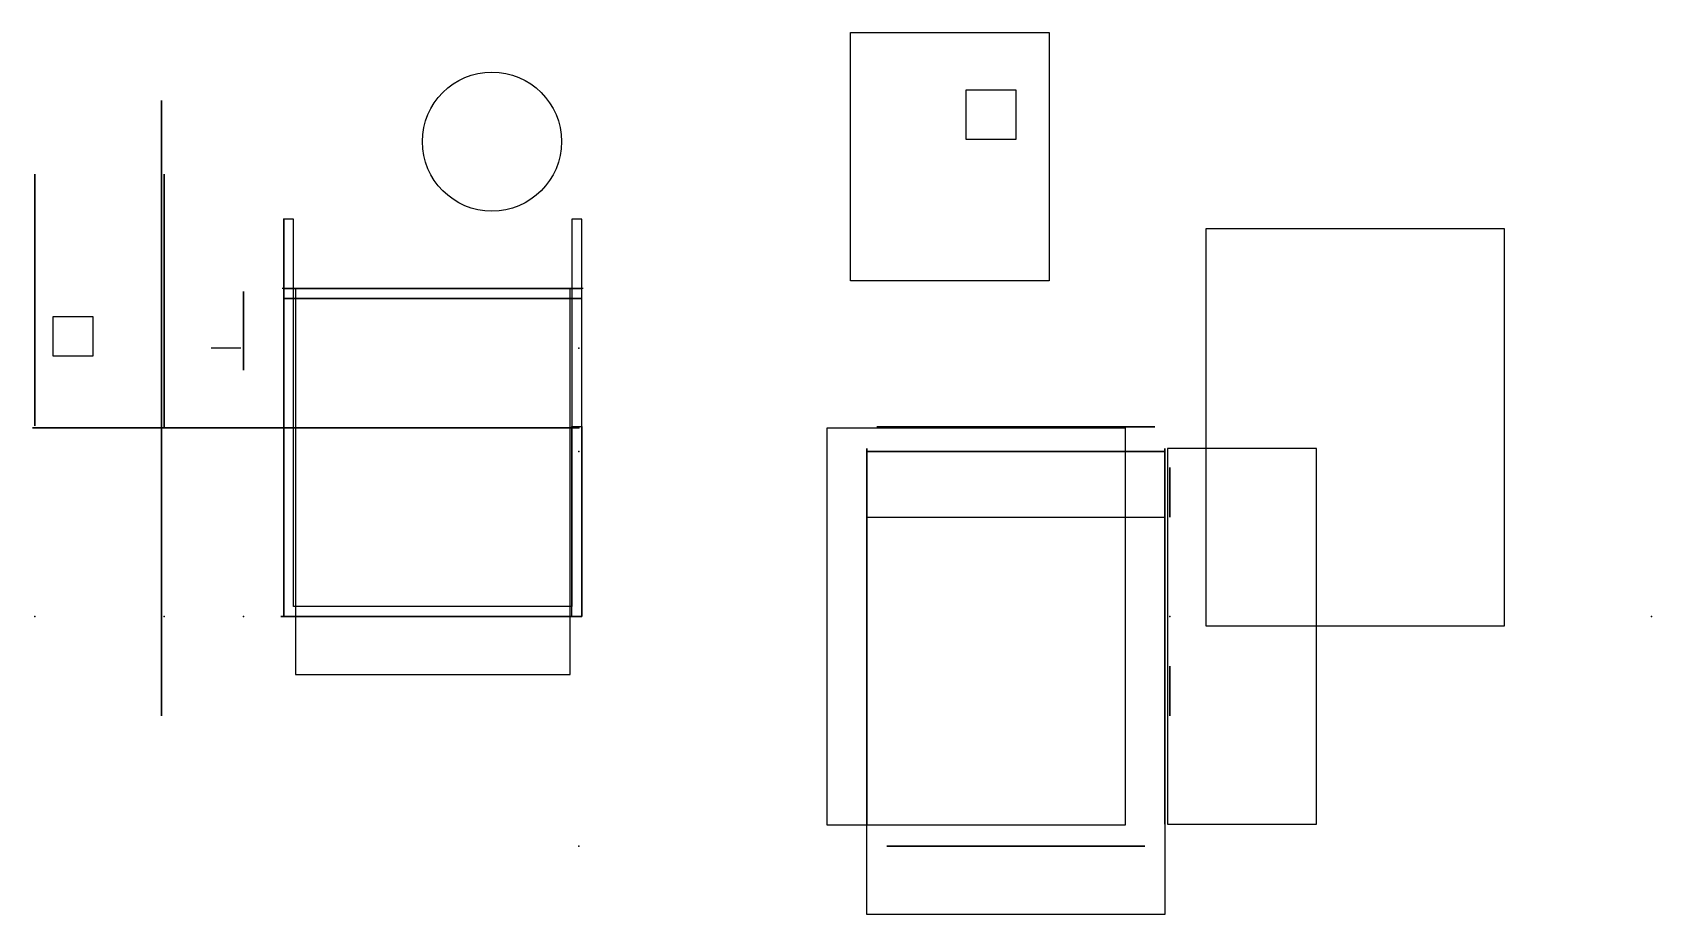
# Model space of a CAD drawing. Header units: centimetres. Extents: x -5.5 to 10.8, y -3 to 5.9.
import ezdxf

# ---------------------------------------------------------------- set-up
doc = ezdxf.new("R2010")
doc.units = ezdxf.units.CM
doc.header["$MEASUREMENT"] = 0
for name, color, linetype in [('FencingBuzzer v22_Sketch10', 7, 'Continuous'), ('FencingBuzzer v22_Sketch11', 7, 'Continuous'), ('FencingBuzzer v22_Sketch12', 7, 'Continuous'), ('FencingBuzzer v22_Sketch13', 7, 'Continuous'), ('FencingBuzzer v22_Sketch14', 7, 'Continuous'), ('FencingBuzzer v22_Sketch18', 7, 'Continuous'), ('FencingBuzzer v22_Sketch19', 7, 'Continuous'), ('FencingBuzzer v22_Sketch20', 7, 'Continuous'), ('FencingBuzzer v22_Sketch21', 7, 'Continuous'), ('FencingBuzzer v22_Sketch22', 7, 'Continuous'), ('FencingBuzzer v22_Sketch23', 7, 'Continuous'), ('FencingBuzzer v22_Sketch24', 7, 'Continuous'), ('FencingBuzzer v22_Sketch25', 7, 'Continuous'), ('FencingBuzzer v22_Sketch26', 7, 'Continuous'), ('FencingBuzzer v22_Sketch27', 7, 'Continuous'), ('FencingBuzzer v22_Sketch28', 7, 'Continuous'), ('FencingBuzzer v22_Sketch29', 7, 'Continuous'), ('FencingBuzzer v22_Sketch3', 7, 'Continuous'), ('FencingBuzzer v22_Sketch30', 7, 'Continuous'), ('FencingBuzzer v22_Sketch33', 7, 'Continuous'), ('FencingBuzzer v22_Sketch34', 7, 'Continuous'), ('FencingBuzzer v22_Sketch35', 7, 'Continuous'), ('FencingBuzzer v22_Sketch36', 7, 'Continuous'), ('FencingBuzzer v22_Sketch37', 7, 'Continuous'), ('FencingBuzzer v22_Sketch38', 7, 'Continuous'), ('FencingBuzzer v22_Sketch39', 7, 'Continuous'), ('FencingBuzzer v22_Sketch4', 7, 'Continuous'), ('FencingBuzzer v22_Sketch40', 7, 'Continuous'), ('FencingBuzzer v22_Sketch41', 7, 'Continuous'), ('FencingBuzzer v22_Sketch42', 7, 'Continuous'), ('FencingBuzzer v22_Sketch43', 7, 'Continuous'), ('FencingBuzzer v22_Sketch7', 7, 'Continuous'), ('FencingBuzzer v22_Sketch8', 7, 'Continuous'), ('FencingBuzzer v22_Sketch9', 7, 'Continuous'), ('Lid_Sketch1', 7, 'Continuous'), ('Lid_Sketch2', 7, 'Continuous'), ('Lid_Sketch3', 7, 'Continuous')]:
    doc.layers.add(name, color=color, linetype=linetype)

# ---------------------------------------------------------------- blocks, each defined once
blk = doc.blocks.new('Lid')
at = {"layer": 'Lid_Sketch1'}
for p, q in [((-3.015, 0, -0.015), (0.015, 0, -0.015)), ((-3, 0, 1.7), (-3, 0)), ((-2.9, 0, 1.7), (-3, 0, 1.7)), ((-3, 0), (0, 0)), ((-2.957, 0, 1.618), (-2.9, 0, 1.7)), ((-2.957, 0, 1.618), (-2.9, 0, 1.7)), ((-0.043, 0, 1.618), (-2.957, 0, 1.618)), ((-0.043, 0, 1.618), (-2.957, 0, 1.618)), ((-2.9, 0, 1.7), (-2.957, 0, 1.618)), ((-2.957, 0, 1.618), (-2.9, 0, 1.618)), ((-2.929, 0, 1.633), (-2.871, 0, 1.715)), ((-0.071, 0, 1.633), (-2.929, 0, 1.633)), ((-2.9, 0, 1.618), (-2.9, 0, 0.1)), ((-2.9, 0, 0.1), (-0.1, 0, 0.1)), ((-0.1, 0, 1.7), (-2.9, 0, 1.7)), ((-0.118, 0, 1.7), (-2.882, 0, 1.7)), ((-0.129, 0, 1.715), (-0.071, 0, 1.633)), ((-0.1, 0, 1.7), (-0.043, 0, 1.618)), ((0, 0, 1.7), (-0.1, 0, 1.7)), ((-0.1, 0, 1.7), (-0.043, 0, 1.618)), ((-0.1, 0, 0.1), (-0.1, 0, 1.618)), ((-0.1, 0, 1.618), (-0.043, 0, 1.618)), ((-0.043, 0, 1.618), (-0.1, 0, 1.7)), ((0, 0), (0, 0, 1.7))]:
    blk.add_line(p, q, dxfattribs=at)
blk.add_point((0, 0), dxfattribs=at)
at = {"layer": 'Lid_Sketch2'}
for p, q in [((-0.118, 3.885, 1.7), (-2.882, 3.885, 1.7)), ((-2.882, 3.885, 1.7), (-2.882, 0, 1.7)), ((-0.118, 0, 1.7), (-0.118, 3.885, 1.7)), ((-2.882, 0, 1.7), (-0.118, 0, 1.7))]:
    blk.add_line(p, q, dxfattribs=at)
blk.add_point((0, 0, 1.7), dxfattribs=at)
at = {"layer": 'Lid_Sketch3'}
for p, q in [((-0.118, 0, 1.7), (-2.882, 0, 1.7)), ((-1.7, 0, 1.7), (-1.3, 0, 1.7)), ((-1.5, 0, 1.675), (-1.5, 0, 1.725))]:
    blk.add_line(p, q, dxfattribs=at)
at = {"layer": 'Lid_Sketch3', "extrusion": (-1.13775e-32, -1, 0)}
blk.add_ellipse((-1.5, 0, 1.7), major_axis=(0.2, 0), ratio=0.125, dxfattribs=at)
at = {"layer": 'Lid_Sketch3'}
blk.add_point((0, 0), dxfattribs=at)

msp = doc.modelspace()

# ---------------------------------------------------------------- linework, layer by layer
at = {"layer": 'FencingBuzzer v22_Sketch10'}
msp.add_circle((-0.874, 4.779), 0.7, dxfattribs=at)
msp.add_point((0, 0), dxfattribs=at)
at = {"layer": 'FencingBuzzer v22_Sketch11'}
for p, q in [((2.734, 5.878), (4.734, 5.878)), ((2.734, 3.378), (2.734, 5.878)), ((4.734, 5.878), (4.734, 3.378)), ((4.734, 3.378), (2.734, 3.378))]:
    msp.add_line(p, q, dxfattribs=at)
msp.add_point((0, 0), dxfattribs=at)
at = {"layer": 'FencingBuzzer v22_Sketch12'}
for p, q in [((2.9, 1.66, 1.81), (3.432, 1.66, 1.81)), ((3.432, 1.66, 1.71), (2.9, 1.66, 1.71)), ((2.9, 1.66, 1.71), (5.9, 1.66, 1.71)), ((2.9, 1.66, 1.71), (2.9, 1.66, 1.81)), ((5.9, 1.66, 1.81), (2.9, 1.66, 1.81)), ((2.9, 1.66, 1.81), (2.9, 1.66, 1.71)), ((3.432, 1.66, 1.81), (3.432, 1.66, 1.71)), ((5.437, 1.66, 1.71), (5.9, 1.66, 1.71)), ((5.437, 1.66, 1.81), (5.437, 1.66, 1.71)), ((5.9, 1.66, 1.81), (5.437, 1.66, 1.81)), ((5.9, 1.66, 1.71), (5.9, 1.66, 1.81)), ((5.9, 1.66, 1.71), (5.9, 1.66, 1.81))]:
    msp.add_line(p, q, dxfattribs=at)
msp.add_point((0, 1.66), dxfattribs=at)
at = {"layer": 'FencingBuzzer v22_Sketch13'}
for p, q in [((3.432, 1.66, 1.81), (3.432, 1.66, 1.71)), ((3.432, 1.66, 1.71), (5.9, 1.66, 1.71)), ((5.9, 1.66, 1.81), (3.432, 1.66, 1.81)), ((5.435, 1.66, 1.71), (5.435, 1.66, 1.81)), ((5.435, 1.66, 1.81), (5.9, 1.66, 1.81)), ((5.435, 1.66, 1.71), (5.435, 1.66, 1.81)), ((5.435, 1.66, 1.81), (5.9, 1.66, 1.81)), ((5.9, 1.66, 1.71), (5.435, 1.66, 1.71)), ((5.9, 1.66, 1.71), (5.435, 1.66, 1.71)), ((5.9, 1.66, 1.81), (5.9, 1.66, 1.71)), ((5.9, 1.66, 1.81), (5.9, 1.66, 1.71)), ((5.9, 1.66, 1.71), (5.9, 1.66, 1.81))]:
    msp.add_line(p, q, dxfattribs=at)
msp.add_point((0, 1.66), dxfattribs=at)
at = {"layer": 'FencingBuzzer v22_Sketch14'}
for p, q in [((3.9, 5.3), (4.4, 5.3)), ((3.9, 4.8), (3.9, 5.3)), ((4.4, 5.3), (4.4, 4.8)), ((4.4, 4.8), (3.9, 4.8))]:
    msp.add_line(p, q, dxfattribs=at)
msp.add_point((0, 0), dxfattribs=at)
at = {"layer": 'FencingBuzzer v22_Sketch18'}
for p, q in [((2.9, -2.09, 1.7), (2.9, 1.69, 1.7)), ((2.9, 1.69, 1.7), (2.9, 1.69, 0.2)), ((2.9, 1.69, 0.2), (2.9, -2.09, 0.2)), ((2.9, -2.09, 0.2), (2.9, -2.09, 1.7))]:
    msp.add_line(p, q, dxfattribs=at)
msp.add_point((2.9, 0), dxfattribs=at)
at = {"layer": 'FencingBuzzer v22_Sketch19'}
for p, q in [((5.9, 1.69, 0.2), (5.9, 1.69, 1.7)), ((5.9, -2.09, 0.2), (5.9, 1.69, 0.2)), ((5.9, 1.69, 1.7), (5.9, -2.09, 1.7)), ((5.9, -2.09, 1.7), (5.9, -2.09, 0.2))]:
    msp.add_line(p, q, dxfattribs=at)
msp.add_point((5.9, 0), dxfattribs=at)
at = {"layer": 'FencingBuzzer v22_Sketch20'}
for p, q in [((5.95, 1, -1.1), (5.95, 1.5, -1.1)), ((5.95, 1.5, -1.1), (5.95, 1.5, -0.6)), ((5.95, 1.5, -0.6), (5.95, 1, -0.6)), ((5.95, 1, -0.6), (5.95, 1, -1.1))]:
    msp.add_line(p, q, dxfattribs=at)
at = {"layer": 'FencingBuzzer v22_Sketch20', "extrusion": (1, 0, -2.22045e-16)}
msp.add_circle((1.25, -0.852, 5.95), 0.25, dxfattribs=at)
at = {"layer": 'FencingBuzzer v22_Sketch20'}
msp.add_point((5.95, 0), dxfattribs=at)
at = {"layer": 'FencingBuzzer v22_Sketch21'}
for p, q in [((5.95, -0.5, -1.1), (5.95, -0.5, -0.6)), ((5.95, -1, -1.1), (5.95, -0.5, -1.1)), ((5.95, -0.5, -0.6), (5.95, -1, -0.6)), ((5.95, -1, -0.6), (5.95, -1, -1.1))]:
    msp.add_line(p, q, dxfattribs=at)
at = {"layer": 'FencingBuzzer v22_Sketch21', "extrusion": (1, 0, -2.22045e-16)}
msp.add_circle((-0.75, -0.85, 5.95), 0.25, dxfattribs=at)
at = {"layer": 'FencingBuzzer v22_Sketch21'}
msp.add_point((5.95, 0), dxfattribs=at)
at = {"layer": 'FencingBuzzer v22_Sketch22'}
for p, q in [((7.426, 1.69, 0.1), (5.926, 1.69, 0.1)), ((5.926, 1.69, 0.1), (5.926, -2.09, 0.1)), ((7.426, -2.09, 0.1), (7.426, 1.69, 0.1)), ((5.926, -2.09, 0.1), (7.426, -2.09, 0.1))]:
    msp.add_line(p, q, dxfattribs=at)
msp.add_point((0, 0, 0.1), dxfattribs=at)
at = {"layer": 'FencingBuzzer v22_Sketch23'}
msp.add_point((0, 0, 0.1), dxfattribs=at)
at = {"layer": 'FencingBuzzer v22_Sketch24'}
msp.add_point((10.8, 0), dxfattribs=at)
at = {"layer": 'FencingBuzzer v22_Sketch25'}
for p, q in [((-3.375, 2.48, 0.523), (-3.375, 3.272, 0.7)), ((-3.375, 3.272, 0.7), (-3.375, 2.48, 0.877)), ((-3.375, 2.48, 0.877), (-3.375, 2.698, 0.7)), ((-3.375, 2.698, 0.7), (-3.375, 2.48, 0.523))]:
    msp.add_line(p, q, dxfattribs=at)
msp.add_point((-3.375, 0), dxfattribs=at)
at = {"layer": 'FencingBuzzer v22_Sketch26'}
for p, q in [((-3.4, 2.7, 0.8), (-3.7, 2.7, 0.8)), ((-3.4, 2.7, 0.2), (-3.4, 2.7, 0.8))]:
    msp.add_line(p, q, dxfattribs=at)
msp.add_point((0, 2.7), dxfattribs=at)
at = {"layer": 'FencingBuzzer v22_Sketch27'}
for p, q in [((-4.2, -1, 2.1), (-4.2, 5.193, 2.1)), ((-4.2, 5.193, 2.1), (-4.2, 5.193, -0.5)), ((-4.2, 5.193, -0.5), (-4.2, -1, -0.5)), ((-4.2, -1, -0.5), (-4.2, -1, 2.1))]:
    msp.add_line(p, q, dxfattribs=at)
msp.add_point((-4.2, 0), dxfattribs=at)
at = {"layer": 'FencingBuzzer v22_Sketch28'}
for p, q in [((0, 1.9, -0.2), (-5.5, 1.9, -0.2)), ((-5.5, 1.9, -0.2), (-5.5, 1.9, 1.7)), ((-5.5, 1.9, 1.7), (0, 1.9, 1.7)), ((0, 1.9, 1.7), (0, 1.9, -0.2))]:
    msp.add_line(p, q, dxfattribs=at)
msp.add_point((0, 1.9, -0.2), dxfattribs=at)
at = {"layer": 'FencingBuzzer v22_Sketch29'}
for p, q in [((5.7, -2.31, 1.7), (3.1, -2.31, 1.7)), ((3.1, -2.31, 0.11), (5.7, -2.31, 0.11)), ((3.1, -2.31, 1.7), (3.1, -2.31, 0.11)), ((5.7, -2.31, 0.11), (5.7, -2.31, 1.7))]:
    msp.add_line(p, q, dxfattribs=at)
msp.add_point((0, -2.31), dxfattribs=at)
at = {"layer": 'FencingBuzzer v22_Sketch3'}
for p, q in [((2.5, 1.9), (5.5, 1.9)), ((2.5, -2.1), (2.5, 1.9)), ((5.5, 1.9), (5.5, -2.1)), ((5.5, -2.1), (2.5, -2.1))]:
    msp.add_line(p, q, dxfattribs=at)
msp.add_point((0, 0), dxfattribs=at)
at = {"layer": 'FencingBuzzer v22_Sketch30'}
msp.add_point((0, 0), dxfattribs=at)
at = {"layer": 'FencingBuzzer v22_Sketch33'}
for p, q in [((-3, 0), (0, 0)), ((0, 0, 1.7), (-3, 0, 1.7)), ((-3, 0, 1.7), (-3, 0)), ((-3, 0, 1.7), (-3, 0)), ((-1.5, 0, 1.618), (-2.957, 0, 1.618)), ((-2.9, 0, 1.7), (-2.957, 0, 1.618)), ((-2.9, 0, 1.7), (-0.1, 0, 1.7)), ((-2.9, 0, 1.7), (-2.9, 0, 0.1)), ((-2.9, 0, 0.1), (-2.9, 0, 1.7)), ((-0.1, 0, 0.1), (-2.9, 0, 0.1)), ((-1.5, 0, 1.7), (-1.5, 0, 1.618)), ((-1.5, 0, 1.618), (-0.043, 0, 1.618)), ((-0.1, 0, 1.7), (-0.043, 0, 1.618)), ((-0.1, 0, 1.7), (0, 0, 1.7)), ((-0.1, 0, 1.7), (-0.1, 0, 0.1)), ((0, 0), (0, 0, 1.7))]:
    msp.add_line(p, q, dxfattribs=at)
msp.add_point((0, 0), dxfattribs=at)
at = {"layer": 'FencingBuzzer v22_Sketch34'}
for p, q in [((-4.175, 4.453, 1.005), (-4.175, 4.453, 1)), ((-4.175, 4.453, 1), (-4.175, 4.453, 0.4)), ((-4.175, 4.453, 0.4), (-4.175, 4.453, 0.395)), ((-4.175, 4.453, 0.395), (-4.175, 4.444, 0.326)), ((-4.175, 4.444, 1.074), (-4.175, 4.453, 1.005)), ((-4.175, 4.441, 1.09), (-4.175, 4.444, 1.074)), ((-4.175, 4.444, 0.326), (-4.175, 4.441, 0.31)), ((-4.175, 1.9, 1.09), (-4.175, 4.441, 1.09)), ((-4.175, 4.441, 0.31), (-4.175, 1.9, 0.31)), ((-4.175, 4.088, 0.375), (-4.175, 4.088, 0.6)), ((-4.175, 3.518, 0.375), (-4.175, 4.088, 0.375)), ((-4.175, 4.088, 0.7), (-4.175, 4.088, 0.8)), ((-4.175, 4.088, 0.8), (-4.175, 4.088, 1.025)), ((-4.175, 4.088, 0.6), (-4.175, 4.088, 0.7)), ((-4.175, 4.088, 1.025), (-4.175, 3.518, 1.025)), ((-4.175, 3.518, 0.573), (-4.175, 3.518, 0.375)), ((-4.175, 3.518, 0.6), (-4.175, 3.518, 0.575)), ((-4.175, 3.518, 0.827), (-4.175, 3.518, 0.825)), ((-4.175, 3.518, 0.575), (-4.175, 3.518, 0.573)), ((-4.175, 3.518, 1.025), (-4.175, 3.518, 0.827)), ((-4.175, 3.518, 0.825), (-4.175, 3.518, 0.8)), ((-4.175, 3.518, 0.8), (-4.175, 3.518, 0.6)), ((-4.175, 2.688, 1.125), (-4.175, 1.918, 1.125)), ((-4.175, 2.688, 0.275), (-4.175, 2.688, 1.125)), ((-4.175, 1.918, 0.275), (-4.175, 2.688, 0.275)), ((-4.175, 2.588, 1.025), (-4.175, 2.018, 1.025)), ((-4.175, 2.588, 0.375), (-4.175, 2.588, 1.025)), ((-4.175, 2.018, 0.375), (-4.175, 2.588, 0.375)), ((-4.175, 2.018, 0.7), (-4.175, 2.018, 0.6)), ((-4.175, 2.018, 0.7), (-4.175, 1.918, 0.7)), ((-4.175, 2.018, 0.6), (-4.175, 2.018, 0.375)), ((-4.175, 2.018, 0.8), (-4.175, 2.018, 0.7)), ((-4.175, 2.018, 1.025), (-4.175, 2.018, 0.8)), ((-4.175, 1.918, 0.6), (-4.175, 1.918, 0.275)), ((-4.175, 1.918, 1.125), (-4.175, 1.918, 0.8)), ((-4.175, 1.918, 0.7), (-4.175, 1.918, 0.6)), ((-4.175, 1.918, 0.8), (-4.175, 1.918, 0.7)), ((-4.175, 1.9, 0.31), (-4.175, 1.9, 1.09))]:
    msp.add_line(p, q, dxfattribs=at)
msp.add_point((-4.175, 0), dxfattribs=at)
at = {"layer": 'FencingBuzzer v22_Sketch35'}
for p, q in [((-5.475, 4.444, 1.074), (-5.475, 4.453, 1.005)), ((-5.475, 4.453, 1.005), (-5.475, 4.453, 1)), ((-5.475, 4.453, 0.4), (-5.475, 4.453, 0.395)), ((-5.475, 4.453, 1), (-5.475, 4.453, 0.4)), ((-5.475, 4.453, 0.395), (-5.475, 4.444, 0.326)), ((-5.475, 4.441, 1.09), (-5.475, 4.444, 1.074)), ((-5.475, 4.444, 0.326), (-5.475, 4.441, 0.31)), ((-5.475, 4.441, 0.31), (-5.475, 2.688, 0.31)), ((-5.475, 2.688, 1.09), (-5.475, 4.441, 1.09)), ((-5.475, 3.418, 0.275), (-5.475, 4.188, 0.275)), ((-5.475, 4.188, 0.7), (-5.475, 4.188, 0.8)), ((-5.475, 4.188, 0.6), (-5.475, 4.188, 0.7)), ((-5.475, 4.188, 0.8), (-5.475, 4.188, 1.125)), ((-5.475, 4.088, 0.7), (-5.475, 4.188, 0.7)), ((-5.475, 4.188, 1.125), (-5.475, 3.418, 1.125)), ((-5.475, 4.188, 0.275), (-5.475, 4.188, 0.6)), ((-5.475, 4.088, 1.025), (-5.475, 3.518, 1.025)), ((-5.475, 4.088, 0.8), (-5.475, 4.088, 1.025)), ((-5.475, 4.088, 0.7), (-5.475, 4.088, 0.8)), ((-5.475, 3.518, 0.375), (-5.475, 4.088, 0.375)), ((-5.475, 4.088, 0.375), (-5.475, 4.088, 0.6)), ((-5.475, 4.088, 0.6), (-5.475, 4.088, 0.7)), ((-5.475, 3.518, 1.025), (-5.475, 3.518, 0.827)), ((-5.475, 3.518, 0.575), (-5.475, 3.518, 0.573)), ((-5.475, 3.518, 0.573), (-5.475, 3.518, 0.375)), ((-5.475, 3.518, 0.8), (-5.475, 3.518, 0.6)), ((-5.475, 3.518, 0.827), (-5.475, 3.518, 0.825)), ((-5.475, 3.518, 0.825), (-5.475, 3.518, 0.8)), ((-5.475, 3.518, 0.6), (-5.475, 3.518, 0.575)), ((-5.475, 3.418, 0.8), (-5.475, 3.418, 0.6)), ((-5.475, 3.418, 1.125), (-5.475, 3.418, 0.827)), ((-5.475, 3.418, 0.825), (-5.475, 3.418, 0.8)), ((-5.475, 3.418, 0.575), (-5.475, 3.418, 0.573)), ((-5.475, 3.418, 0.573), (-5.475, 3.418, 0.275)), ((-5.475, 3.418, 0.6), (-5.475, 3.418, 0.575)), ((-5.475, 3.418, 0.827), (-5.475, 3.418, 0.825)), ((-5.475, 1.918, 1.125), (-5.475, 2.688, 1.125)), ((-5.475, 2.688, 1.125), (-5.475, 2.688, 1.09)), ((-5.475, 2.688, 0.31), (-5.475, 2.688, 0.275)), ((-5.475, 2.688, 0.275), (-5.475, 1.918, 0.275)), ((-5.475, 2.588, 1.025), (-5.475, 2.018, 1.025)), ((-5.475, 2.018, 0.375), (-5.475, 2.588, 0.375)), ((-5.475, 2.588, 0.375), (-5.475, 2.588, 1.025)), ((-5.475, 2.018, 0.6), (-5.475, 2.018, 0.375)), ((-5.475, 2.018, 0.8), (-5.475, 2.018, 0.7)), ((-5.475, 2.018, 0.7), (-5.475, 2.018, 0.6)), ((-5.475, 2.018, 1.025), (-5.475, 2.018, 0.8)), ((-5.475, 1.918, 0.31), (-5.475, 1.918, 1.09)), ((-5.475, 1.918, 0.275), (-5.475, 1.918, 0.31)), ((-5.475, 1.918, 1.09), (-5.475, 1.918, 1.09)), ((-5.475, 1.918, 0.31), (-5.475, 1.918, 0.31)), ((-5.475, 1.918, 1.09), (-5.475, 1.918, 1.125))]:
    msp.add_line(p, q, dxfattribs=at)
msp.add_point((-5.475, 0), dxfattribs=at)
at = {"layer": 'FencingBuzzer v22_Sketch36'}
for p, q in [((-5.475, 4.453, 0.4), (-5.475, 4.453, 0.395)), ((-5.475, 4.444, 1.074), (-5.475, 4.453, 1.005)), ((-5.475, 4.453, 1.005), (-5.475, 4.453, 1)), ((-5.475, 4.453, 0.395), (-5.475, 4.444, 0.326)), ((-5.475, 4.453, 1), (-5.475, 4.453, 0.4)), ((-5.475, 4.441, 1.09), (-5.475, 4.444, 1.074)), ((-5.475, 4.444, 0.326), (-5.475, 4.441, 0.31)), ((-5.475, 4.188, 1.09), (-5.475, 4.441, 1.09)), ((-5.475, 4.441, 0.31), (-5.475, 4.188, 0.31)), ((-5.475, 4.188, 0.275), (-5.475, 3.418, 0.275)), ((-5.475, 4.188, 1.125), (-5.475, 4.188, 1.09)), ((-5.475, 3.418, 1.125), (-5.475, 4.188, 1.125)), ((-5.475, 4.188, 0.31), (-5.475, 4.188, 0.275)), ((-5.475, 4.188, 0.31), (-5.475, 4.188, 1.09)), ((-5.475, 4.088, 0.6), (-5.475, 4.088, 0.7)), ((-5.475, 4.088, 0.8), (-5.475, 4.088, 1.025)), ((-5.475, 4.088, 0.375), (-5.475, 4.088, 0.6)), ((-5.475, 4.088, 0.7), (-5.475, 4.088, 0.8)), ((-5.475, 4.088, 1.025), (-5.475, 3.518, 1.025)), ((-5.475, 3.518, 0.375), (-5.475, 4.088, 0.375)), ((-5.475, 3.518, 1.025), (-5.475, 3.518, 0.827)), ((-5.475, 3.518, 0.8), (-5.475, 3.518, 0.6)), ((-5.475, 3.518, 0.825), (-5.475, 3.518, 0.8)), ((-5.475, 3.518, 0.827), (-5.475, 3.518, 0.825)), ((-5.475, 3.518, 0.573), (-5.475, 3.518, 0.375)), ((-5.475, 3.518, 0.6), (-5.475, 3.518, 0.575)), ((-5.475, 3.518, 0.575), (-5.475, 3.518, 0.573)), ((-5.475, 2.688, 1.09), (-5.475, 3.418, 1.09)), ((-5.475, 3.418, 0.275), (-5.475, 3.418, 0.31)), ((-5.475, 3.418, 0.31), (-5.475, 2.688, 0.31)), ((-5.475, 3.418, 1.09), (-5.475, 3.418, 1.125)), ((-5.475, 2.688, 1.125), (-5.475, 2.688, 1.09)), ((-5.475, 1.918, 1.125), (-5.475, 2.688, 1.125)), ((-5.475, 2.688, 0.31), (-5.475, 2.688, 0.275)), ((-5.475, 2.688, 0.275), (-5.475, 1.918, 0.275)), ((-5.475, 2.018, 0.375), (-5.475, 2.588, 0.375)), ((-5.475, 2.588, 1.025), (-5.475, 2.018, 1.025)), ((-5.475, 2.588, 0.375), (-5.475, 2.588, 1.025)), ((-5.475, 2.018, 0.6), (-5.475, 2.018, 0.375)), ((-5.475, 2.018, 0.8), (-5.475, 2.018, 0.7)), ((-5.475, 2.018, 1.025), (-5.475, 2.018, 0.8)), ((-5.475, 2.018, 0.7), (-5.475, 2.018, 0.6)), ((-5.475, 1.918, 1.09), (-5.475, 1.918, 1.125)), ((-5.475, 1.918, 1.09), (-5.475, 1.918, 1.09)), ((-5.475, 1.918, 0.275), (-5.475, 1.918, 0.31)), ((-5.475, 1.918, 0.31), (-5.475, 1.918, 1.09)), ((-5.475, 1.918, 0.31), (-5.475, 1.918, 0.31))]:
    msp.add_line(p, q, dxfattribs=at)
msp.add_point((-5.475, 0), dxfattribs=at)
at = {"layer": 'FencingBuzzer v22_Sketch37'}
for p, q in [((-5.475, 1.918, 1.125), (-5.475, 4.188, 1.125)), ((-5.475, 4.188, 0.275), (-5.475, 1.918, 0.275)), ((-5.475, 4.188, 1.125), (-5.475, 4.188, 0.275)), ((-5.475, 4.088, 1.025), (-5.475, 3.518, 1.025)), ((-5.475, 3.518, 0.375), (-5.475, 4.088, 0.375)), ((-5.475, 4.088, 0.375), (-5.475, 4.088, 0.6)), ((-5.475, 4.088, 0.8), (-5.475, 4.088, 1.025)), ((-5.475, 4.088, 0.6), (-5.475, 4.088, 0.7)), ((-5.475, 4.088, 0.7), (-5.475, 4.088, 0.8)), ((-5.475, 3.518, 0.825), (-5.475, 3.518, 0.8)), ((-5.475, 3.518, 1.025), (-5.475, 3.518, 0.827)), ((-5.475, 3.518, 0.8), (-5.475, 3.518, 0.6)), ((-5.475, 3.518, 0.827), (-5.475, 3.518, 0.825)), ((-5.475, 3.518, 0.6), (-5.475, 3.518, 0.575)), ((-5.475, 3.518, 0.575), (-5.475, 3.518, 0.573)), ((-5.475, 3.518, 0.573), (-5.475, 3.518, 0.375)), ((-5.291, 2.62, 0.275), (-5.291, 3.02, 0.275)), ((-5.291, 3.02, 0.275), (-4.891, 3.02, 0.275)), ((-4.891, 3.02, 0.275), (-4.891, 2.62, 0.275)), ((-4.891, 2.62, 0.275), (-5.291, 2.62, 0.275)), ((-5.475, 2.588, 1.025), (-5.475, 2.018, 1.025)), ((-5.475, 2.018, 0.375), (-5.475, 2.588, 0.375)), ((-5.475, 2.588, 0.375), (-5.475, 2.588, 1.025)), ((-5.475, 2.018, 0.8), (-5.475, 2.018, 0.7)), ((-5.475, 2.018, 0.7), (-5.475, 2.018, 0.6)), ((-5.475, 2.018, 1.025), (-5.475, 2.018, 0.8)), ((-5.475, 2.018, 0.6), (-5.475, 2.018, 0.375)), ((-5.475, 1.918, 0.31), (-5.475, 1.918, 0.31)), ((-5.475, 1.918, 1.09), (-5.475, 1.918, 1.125)), ((-5.475, 1.918, 1.09), (-5.475, 1.918, 1.09)), ((-5.475, 1.918, 0.31), (-5.475, 1.918, 1.09)), ((-5.475, 1.918, 0.275), (-5.475, 1.918, 0.31))]:
    msp.add_line(p, q, dxfattribs=at)
msp.add_point((-5.475, 0), dxfattribs=at)
at = {"layer": 'FencingBuzzer v22_Sketch38'}
for p, q in [((-2.97, 0, 1.7), (-2.97, 4, 1.7)), ((-2.97, 4, 1.7), (-2.97, 4)), ((-2.97, 4), (-2.97, 0)), ((-2.97, 4), (-2.97, 4, 1.618)), ((-2.97, 0), (-2.97, 0, 1.7))]:
    msp.add_line(p, q, dxfattribs=at)
for p in [(-2.97, 4, 1.618), (-2.97, 4, 1.618), (-2.97, 1.73, 0.768), (-2.97, 1.73, 1.618), (-2.97, 0)]:
    msp.add_point(p, dxfattribs=at)
at = {"layer": 'FencingBuzzer v22_Sketch39'}
for p, q in [((-2.97, 4), (-2.97, 4, 0.85)), ((-2.97, 4, 0.85), (-2.97, 1.791, 0.85)), ((-2.97, 1.791), (-2.97, 4)), ((-2.97, 1.791, 0.85), (-2.97, 1.791))]:
    msp.add_line(p, q, dxfattribs=at)
for p in [(-2.97, 4), (-2.97, 0)]:
    msp.add_point(p, dxfattribs=at)
at = {"layer": 'FencingBuzzer v22_Sketch4'}
for p, q in [((2.9, 1), (5.9, 1)), ((2.9, -3), (2.9, 1)), ((5.9, 1), (5.9, -3)), ((5.9, -3), (2.9, -3))]:
    msp.add_line(p, q, dxfattribs=at)
msp.add_point((0, 0), dxfattribs=at)
at = {"layer": 'FencingBuzzer v22_Sketch40'}
for p, q in [((-2.97, 0, 1.7), (-2.97, 4, 1.7)), ((-2.97, 1.79, 0.768), (-2.97, 4, 0.768)), ((-2.97, 4, 1.7), (-2.97, 4)), ((-2.97, 4, 0.768), (-2.97, 4, 1.61)), ((-2.97, 4), (-2.97, 0)), ((-2.97, 4, 1.61), (-2.97, 1.79, 1.61)), ((-2.97, 1.79, 1.61), (-2.97, 1.79, 0.768)), ((-2.97, 0), (-2.97, 0, 1.7))]:
    msp.add_line(p, q, dxfattribs=at)
for p in [(-2.97, 4, 0.768), (-2.97, 0)]:
    msp.add_point(p, dxfattribs=at)
at = {"layer": 'FencingBuzzer v22_Sketch41'}
for p, q in [((-2.97, 4, 1.7), (-2.97, 0, 1.7)), ((-2.87, 4, 1.7), (-2.97, 4, 1.7)), ((-2.87, 0.1, 1.7), (-2.87, 4, 1.7)), ((0.03, 4, 1.7), (-0.07, 4, 1.7)), ((-0.07, 4, 1.7), (-0.07, 0.1, 1.7)), ((0.03, 0, 1.7), (0.03, 4, 1.7)), ((-0.07, 0, 1.7), (-0.07, 1.911, 1.7)), ((-0.07, 1.911, 1.7), (0.03, 1.911, 1.7)), ((0.03, 1.911, 1.7), (0.03, 0, 1.7)), ((-0.07, 0.1, 1.7), (-2.87, 0.1, 1.7)), ((-2.97, 0, 1.7), (0.03, 0, 1.7)), ((0.03, 0, 1.7), (-0.07, 0, 1.7))]:
    msp.add_line(p, q, dxfattribs=at)
msp.add_point((0, 0, 1.7), dxfattribs=at)
at = {"layer": 'FencingBuzzer v22_Sketch42'}
for p, q in [((-2.97, 3.2, 0.795), (-2.97, 3.2, 0.87)), ((-2.97, 3.2, 1.426), (-2.97, 3.2, 1.452)), ((0.03, 3.2), (-2.97, 3.2)), ((-2.97, 3.2, 1.206), (-2.97, 3.2, 1.221)), ((-2.97, 3.2, 1.5), (-2.97, 3.2, 1.575)), ((-2.97, 3.2, 0.768), (-2.97, 3.2, 0.795)), ((-2.97, 3.2, 0.918), (-2.97, 3.2, 0.944)), ((-2.97, 3.2, 1.221), (-2.97, 3.2, 1.315)), ((-2.97, 3.2, 1.575), (-2.97, 3.2, 1.61)), ((-2.97, 3.2, 1.452), (-2.97, 3.2, 1.476)), ((-2.97, 3.2, 1.476), (-2.97, 3.2, 1.5)), ((-2.97, 3.2, 1.61), (-2.97, 3.2, 1.7)), ((-2.97, 3.2), (-2.97, 3.2, 0.768)), ((-2.97, 3.2, 0.944), (-2.97, 3.2, 1.055)), ((-2.97, 3.2, 1.61), (-2.97, 3.2, 1.61)), ((-2.97, 3.2, 1.315), (-2.97, 3.2, 1.426)), ((-2.97, 3.2, 1.164), (-2.97, 3.2, 1.206)), ((-2.97, 3.2, 0.768), (-2.97, 3.2, 0.768)), ((-2.97, 3.2, 1.7), (-2.87, 3.2, 1.7)), ((-2.97, 3.2, 0.894), (-2.97, 3.2, 0.918)), ((-2.97, 3.2, 0.87), (-2.97, 3.2, 0.894)), ((-2.97, 3.2, 1.055), (-2.97, 3.2, 1.149)), ((-2.97, 3.2, 1.149), (-2.97, 3.2, 1.164)), ((-2.927, 3.2, 1.618), (-2.927, 3.2, 1.61)), ((-2.87, 3.2, 1.7), (-2.927, 3.2, 1.618)), ((-2.927, 3.2, 1.61), (-0.013, 3.2, 1.61)), ((-1.857, 3.2, 0.558), (-1.857, 3.2, 0.357)), ((-1.857, 3.2, 0.357), (-1.707, 3.2, 0.357)), ((-1.155, 3.2, 0.608), (-1.807, 3.2, 0.608)), ((-1.707, 3.2, 0.39), (-1.671, 3.2, 0.39)), ((-1.707, 3.2, 0.357), (-1.707, 3.2, 0.39)), ((-1.671, 3.2, 0.413), (-1.291, 3.2, 0.413)), ((-1.671, 3.2, 0.39), (-1.671, 3.2, 0.413)), ((-1.291, 3.2, 0.413), (-1.291, 3.2, 0.39)), ((-1.291, 3.2, 0.39), (-1.255, 3.2, 0.39)), ((-1.255, 3.2, 0.39), (-1.255, 3.2, 0.357)), ((-1.255, 3.2, 0.357), (-1.105, 3.2, 0.357)), ((-1.105, 3.2, 0.357), (-1.105, 3.2, 0.558)), ((-0.07, 3.2, 1.7), (0.03, 3.2, 1.7)), ((-0.013, 3.2, 1.618), (-0.07, 3.2, 1.7)), ((-0.013, 3.2, 1.61), (-0.013, 3.2, 1.618)), ((0.03, 3.2, 1.7), (0.03, 3.2))]:
    msp.add_line(p, q, dxfattribs=at)
at = {"layer": 'FencingBuzzer v22_Sketch42', "extrusion": (-2.08167e-16, 1, 4.0002e-16)}
for centre, start, end in [((1.807, 0.558, 3.2), 0, 90), ((1.155, 0.558, 3.2), 90, 180)]:
    msp.add_arc(centre, 0.05, start, end, dxfattribs=at)
at = {"layer": 'FencingBuzzer v22_Sketch42'}
msp.add_point((0, 3.2), dxfattribs=at)
at = {"layer": 'FencingBuzzer v22_Sketch43'}
for p, q in [((-2.97, 3.2, 1.264), (-2.97, 3.2, 1.306)), ((-2.97, 3.2, 1.576), (-2.97, 3.2, 1.6)), ((-2.97, 3.2, 1.675), (-2.97, 3.2, 1.71)), ((0.03, 3.2, 0.1), (-2.97, 3.2, 0.1)), ((-2.97, 3.2, 0.868), (-2.97, 3.2, 0.868)), ((-2.97, 3.2, 0.994), (-2.97, 3.2, 1.018)), ((-2.97, 3.2, 1.044), (-2.97, 3.2, 1.155)), ((-2.97, 3.2, 1.6), (-2.97, 3.2, 1.675)), ((-2.97, 3.2, 0.97), (-2.97, 3.2, 0.994)), ((-2.97, 3.2, 1.71), (-2.97, 3.2, 1.71)), ((-2.97, 3.2, 0.1), (-2.97, 3.2, 0.868)), ((-2.97, 3.2, 1.71), (-2.97, 3.2, 1.8)), ((-2.97, 3.2, 1.321), (-2.97, 3.2, 1.415)), ((-2.97, 3.2, 1.415), (-2.97, 3.2, 1.526)), ((-2.97, 3.2, 1.155), (-2.97, 3.2, 1.249)), ((-2.97, 3.2, 1.8), (-2.87, 3.2, 1.8)), ((-2.97, 3.2, 1.552), (-2.97, 3.2, 1.576)), ((-2.97, 3.2, 0.868), (-2.97, 3.2, 0.895)), ((-2.97, 3.2, 1.018), (-2.97, 3.2, 1.044)), ((-2.97, 3.2, 1.306), (-2.97, 3.2, 1.321)), ((-2.97, 3.2, 0.895), (-2.97, 3.2, 0.97)), ((-2.97, 3.2, 1.249), (-2.97, 3.2, 1.264)), ((-2.97, 3.2, 1.526), (-2.97, 3.2, 1.552)), ((-2.927, 3.2, 1.718), (-2.927, 3.2, 1.71)), ((-2.927, 3.2, 1.71), (-0.013, 3.2, 1.71)), ((-2.87, 3.2, 1.8), (-2.927, 3.2, 1.718)), ((-0.07, 3.2, 1.8), (0.03, 3.2, 1.8)), ((-0.013, 3.2, 1.718), (-0.07, 3.2, 1.8)), ((-0.013, 3.2, 1.71), (-0.013, 3.2, 1.718)), ((0.03, 3.2, 1.8), (0.03, 3.2, 0.1))]:
    msp.add_line(p, q, dxfattribs=at)
msp.add_point((0, 3.2), dxfattribs=at)
at = {"layer": 'FencingBuzzer v22_Sketch7'}
for p, q in [((6.316, 3.904), (9.316, 3.904)), ((6.316, -0.096), (6.316, 3.904)), ((9.316, 3.904), (9.316, -0.096)), ((9.316, -0.096), (6.316, -0.096))]:
    msp.add_line(p, q, dxfattribs=at)
msp.add_point((0, 0), dxfattribs=at)
at = {"layer": 'FencingBuzzer v22_Sketch8'}
for p, q in [((3, 1.91, 0.11), (3, 1.91, 1.7)), ((3, 1.91, 1.7), (5.8, 1.91, 1.7)), ((3.09, 1.91, 0.11), (3, 1.91, 0.11)), ((3.1, 1.91, 0.12), (3.09, 1.91, 0.12)), ((3.09, 1.91, 0.12), (3.09, 1.91, 0.11)), ((3.1, 1.91, 0.11), (3.1, 1.91, 0.12)), ((5.7, 1.91, 0.11), (3.1, 1.91, 0.11)), ((5.71, 1.91, 0.12), (5.7, 1.91, 0.12)), ((5.7, 1.91, 0.12), (5.7, 1.91, 0.11)), ((5.8, 1.91, 0.11), (5.71, 1.91, 0.11)), ((5.71, 1.91, 0.11), (5.71, 1.91, 0.12)), ((5.8, 1.91, 1.7), (5.8, 1.91, 0.11))]:
    msp.add_line(p, q, dxfattribs=at)
msp.add_point((0, 1.91), dxfattribs=at)
at = {"layer": 'FencingBuzzer v22_Sketch9'}
for p, q in [((2.9, 1.69, 1.7), (2.9, 1.69, 0.2)), ((2.9, -2.09, 1.7), (2.9, 1.69, 1.7)), ((2.9, 1.69, 0.2), (2.9, -2.09, 0.2)), ((2.9, -2.09, 0.2), (2.9, -2.09, 1.7))]:
    msp.add_line(p, q, dxfattribs=at)
at = {"layer": 'FencingBuzzer v22_Sketch9', "extrusion": (-1, 1.49291e-31, 2.07619e-15)}
msp.add_circle((1.4, 0.8, -2.9), 0.7, dxfattribs=at)
at = {"layer": 'FencingBuzzer v22_Sketch9'}
msp.add_point((2.9, 0), dxfattribs=at)

# ---------------------------------------------------------------- block references
at = {"rotation": 180}
msp.add_blockref('Lid', (-2.97, 3.3, 0.1), dxfattribs=at)

doc.saveas('drawing.dxf')
